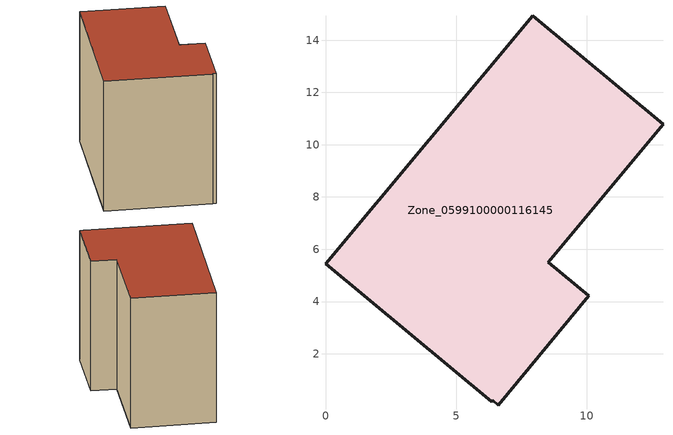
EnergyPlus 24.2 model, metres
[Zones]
Zone_0599100000116145
 floor ground (C_G): 6.6,0.04 6.39,0.21 6.36,0.17 0,5.45 7.92,14.93 12.91,10.78 8.53,5.5 10.06,4.22 z0
 wall outside (C_F): 8.53,5.5 12.91,10.78 7.92,14.93 0,5.45 6.36,0.17 6.39,0.21 6.6,0.04 10.06,4.22 8.53,5.5 z0:10.74
 roof outside (C_R): 6.39,0.21 6.6,0.04 10.06,4.22 8.53,5.5 12.91,10.78 7.92,14.93 0,5.45 6.36,0.17 z10.74
[BUILDING]
Pand.0599100000116145: North Axis=0; Terrain=City; Loads Convergence Tolerance Value=0.04; Temperature Convergence Tolerance Value=0.4; Solar Distribution=FullExterior; Maximum Number of Warmup Days=25; Minimum Number of Warmup Days=1
[Site:Location]
Rotterdam.The.Hague.AP_ZH_NLD Design_Conditions: Latitude=51.96; Longitude=4.45; Time Zone=1; Elevation=-4.5
[SITE:GROUNDTEMPERATURE:BUILDINGSURFACE]
18, 18, 18, 18, 18, 18, 18, 18, 18, 18, 18, 18
[MATERIAL] Thermal Absorptance=0.9; Solar Absorptance=0.7; Visible Absorptance=0.7
Name | Roughness | Thickness | Conductivity | Density | Specific Heat
G.TC.1946 | MediumSmooth | 0.15 | 1 | 540 | 1210
F.TC.1946 | Rough | 0.3 | 0.857143 | 1920 | 840
R.TC.1946 | MediumRough | 0.2 | 0.909091 | 1500 | 1000
[CONSTRUCTION]
C_G: G.TC.1946
C_F: F.TC.1946
C_R: R.TC.1946
[ZONE]
Zone_0599100000116145: Type=1; Multiplier=1; Ceiling Height=Autocalculate; Volume=Autocalculate; Floor Area=autocalculate; Part of Total Floor Area=Yes
[ZONEINFILTRATION:DESIGNFLOWRATE]
Infil_Zone_0599100000116145: Zone or ZoneList or Space or SpaceList=Zone_0599100000116145; Schedule=AlwaysOn; Design Flow Rate Calculation Method=Flow/Area; Flow Rate per Floor Area=0.003; Constant Term Coefficient=1; Temperature Term Coefficient=0; Velocity Term Coefficient=0; Velocity Squared Term Coefficient=0
[HVACTEMPLATE:ZONE:IDEALLOADSAIRSYSTEM]
Zone_0599100000116145: Maximum Heating Supply Air Temperature=50; Minimum Cooling Supply Air Temperature=13; Maximum Heating Supply Air Humidity Ratio=0.0156; Minimum Cooling Supply Air Humidity Ratio=0.0077; Heating Limit=NoLimit; Cooling Limit=NoLimit; Dehumidification Control Type=ConstantSensibleHeatRatio; Cooling Sensible Heat Ratio=0.7; Dehumidification Setpoint=60; Humidification Control Type=None; Humidification Setpoint=30; Outdoor Air Method=None; Outdoor Air Flow Rate per Person=0.00944; Outdoor Air Flow Rate per Zone Floor Area=0; Outdoor Air Flow Rate per Zone=0; Demand Controlled Ventilation Type=None; Outdoor Air Economizer Type=NoEconomizer; Heat Recovery Type=None; Sensible Heat Recovery Effectiveness=0.7; Latent Heat Recovery Effectiveness=0.65
[ZONECONTROL:THERMOSTAT]
ThermostatControl_Zone_0599100000116145: Zone or ZoneList=Zone_0599100000116145; Control Type Schedule=DualSetpointControlType; Control 1=Thermostat_Zone_0599100000116145; Temperature Difference Between Cutout And Setpoint=0
[THERMOSTATSETPOINT:DUALSETPOINT]
Thermostat_Zone_0599100000116145: Heating Setpoint Temperature Schedule=HeatingSetpoint_Zone_0599100000116145; Cooling Setpoint Temperature Schedule=CoolingSetpoint_Zone_0599100000116145
[SCHEDULE:COMPACT]
HeatingSetpoint_Zone_0599100000116145: Through: 12/31, For: AllDays, Until: 24:00, 21
CoolingSetpoint_Zone_0599100000116145: Through: 12/31, For: AllDays, Until: 24:00, 24
DualSetpointControlType: Through: 12/31, For: AllDays, Until: 24:00, 4
AlwaysOn: Through: 12/31, For: AllDays, Until: 24:00, 1
